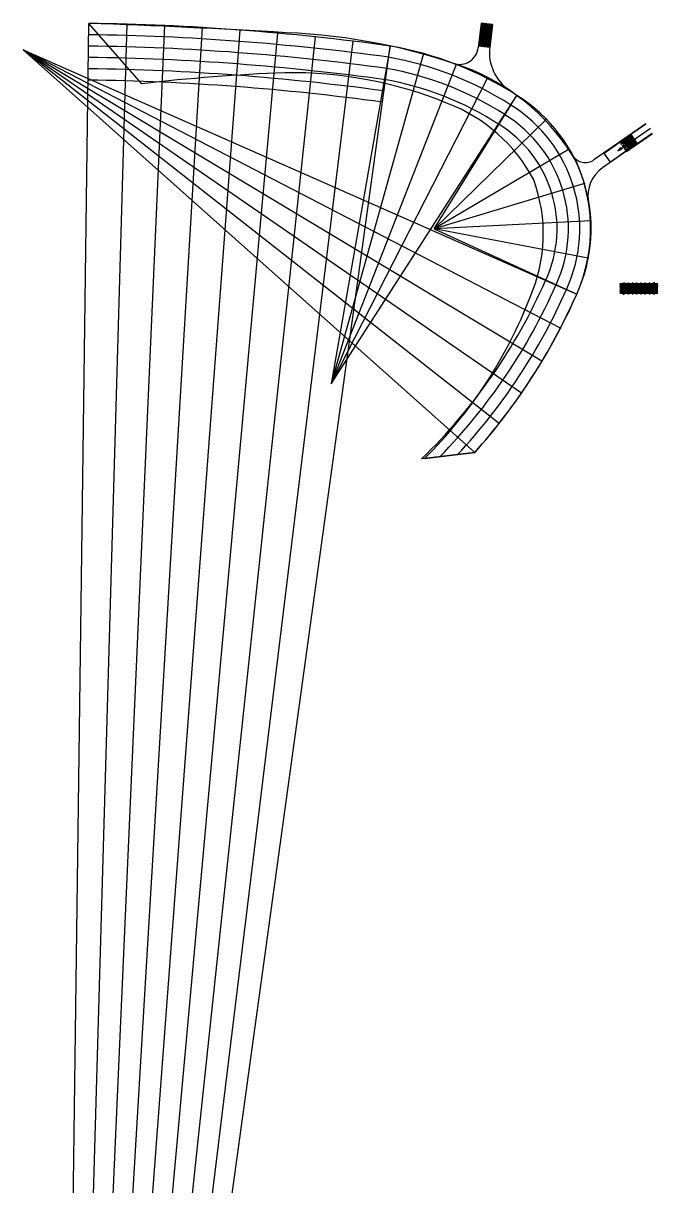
# Model space of a CAD drawing. Extents: x 10241 to 1500931, y -537358 to 142253.
# Drawn here: x 834729 to 1002575, y -197553 to 110064 of the extents above; entities that cross this region are included whole.
import ezdxf

# ---------------------------------------------------------------- set-up
doc = ezdxf.new("R2010")
doc.units = 0
doc.header["$LTSCALE"] = 1000
doc.header["$MEASUREMENT"] = 0
doc.linetypes.add('DASH', pattern=[0.35, 0.25, -0.1])
for name, color, linetype in [('A-G-PATTERN', 157, 'Continuous'), ('A-G-VISIBLE', 9, 'Continuous'), ('A-P-BELOW', 73, 'DASH'), ('A-P-STAIR', 4, 'Continuous'), ('PUB_DIM', 3, 'Continuous'), ('W-STEEL_FRAME钢架', 3, 'Continuous'), ('W-STEEL_KEEL钢龙骨', 5, 'Continuous'), ('标注', 3, 'Continuous')]:
    doc.layers.add(name, color=color, linetype=linetype)

# ---------------------------------------------------------------- blocks, each defined once
blk = doc.blocks.new('sdfgdfgdfg')
at = {"layer": 'A-G-PATTERN', "linetype": 'Continuous'}
h = blk.add_hatch(dxfattribs=at)
h.set_pattern_fill('ANSI31', color=256, scale=50, angle=308.09113)
h.set_pattern_definition([(353.091126, (-499234618.08, -3106399135.15), (19.096132141, 157.597272303), [])])
h.paths.add_polyline_path([(282765, 116252), (285743, 115891), (286465, 121847), (283486, 122208)])
at = {"layer": '标注', "linetype": 'Continuous'}
h = blk.add_hatch(color=256, dxfattribs=at)
h.dxf.hatch_style = 1
h.paths.add_polyline_path([(319650, 88449), (320673, 88846), (320349, 89300)])
at = {"layer": 'A-G-VISIBLE', "linetype": 'Continuous'}
for p, q in [((283486, 122208, 2850), (282699, 115713, 2850)), ((286465, 121847, 2850), (285741, 115877, 2850)), ((322324, 92337, 2850), (313309, 86054, 2850)), ((324040, 89876, 2850), (315555, 83962, 2850)), ((320115, 90798, 2850), (320172, 90716, 2850)), ((322569, 88851, 2850), (320911, 91230, 2850))]:
    blk.add_line(p, q, dxfattribs=at)
at = {"layer": 'A-G-VISIBLE', "linetype": 'Continuous', "elevation": 2850, "flags": 128}
blk.add_lwpolyline([(281795, 8634, 0.0755043), (307686, 48284, 0.2261689), (308743, 85356, 0.1660203), (280741, 109958, 0.0783155), (231870, 119715, 0.0061442), (179688, 122168)], format="xyb", dxfattribs=at)
at = {"layer": 'A-G-VISIBLE', "linetype": 'Continuous', "flags": 128}
for points, elevation in [([(193689, 106213), (179688, 122168)], 2850), ([(268465, 7001), (281795, 8634)], 3800)]:
    blk.add_lwpolyline(points, dxfattribs=dict(at, elevation=elevation))
at = {"layer": 'A-G-VISIBLE', "linetype": 'Continuous', "elevation": 2850, "flags": 128}
for points in [[(282765, 116252), (285743, 115891), (286465, 121847), (283486, 122208)], [(282820, 116295), (285699, 115947), (286409, 121804), (283530, 122153)], [(317647, 85420), (315931, 87881), (320854, 91312), (322569, 88851)], [(317659, 85490), (316001, 87869), (320841, 91243), (322499, 88864)]]:
    blk.add_lwpolyline(points, close=True, dxfattribs=at)
at = {"layer": 'A-G-VISIBLE', "linetype": 'Continuous', "elevation": 2850}
blk.add_lwpolyline([(268465, 7001, 0.10628), (296392, 49716, 0.1938436), (297367, 80751, 0.1831466), (274528, 101000, 0.1016936), (231523, 109109, 0.0185237), (193689, 106213)], format="xyb", dxfattribs=at)
at = {"layer": 'A-G-VISIBLE', "linetype": 'Continuous'}
for centre, radius, start, end in [((277736, 116314, 2850), 5000, 251.49583, 353.09112), ((297654, 114434, 2850), 12000, 173.09113, 236.02526), ((311022, 89335, 2850), 4000, 211.99979, 304.8773), ((320701, 76579, 2850), 9000, 124.8773, 189.55885)]:
    blk.add_arc(centre, radius, start, end, dxfattribs=at)
at = {"layer": 'A-P-BELOW', "linetype": 'DASH'}
for p, q in [((321831, 88337, 2850), (320172, 90716, 2850)), ((322077, 88508, 2850), (320419, 90887, 2850)), ((322323, 88680, 2850), (320665, 91059, 2850))]:
    blk.add_line(p, q, dxfattribs=at)
at = {"layer": 'A-P-STAIR', "linetype": 'Continuous'}
for p, q in [((327006, 95601, 2850), (320115, 90798, 2850)), ((327064, 95519, 2850), (320172, 90716, 2850)), ((321831, 88337, 2850), (328722, 93140, 2850)), ((321888, 88255, 2850), (328779, 93058, 2850)), ((324292, 90052, 2850), (322634, 92431, 2850)), ((324538, 90224, 2850), (322880, 92603, 2850)), ((324784, 90395, 2850), (323126, 92774, 2850)), ((322815, 89023, 2850), (321157, 91402, 2850)), ((323061, 89194, 2850), (321403, 91573, 2850)), ((323307, 89366, 2850), (321649, 91745, 2850)), ((323554, 89537, 2850), (321895, 91917, 2850)), ((323800, 89709, 2850), (322141, 92088, 2850)), ((324046, 89881, 2850), (322387, 92260, 2850))]:
    blk.add_line(p, q, dxfattribs=at)
at = {"layer": '标注', "linetype": 'Continuous'}
blk.add_line((320511, 89073, 2850), (328274, 94484, 2850), dxfattribs=at)
at = {"layer": '标注', "linetype": 'Continuous', "elevation": 2850, "flags": 128}
blk.add_lwpolyline([(319650, 88449), (320673, 88846), (320349, 89300)], close=True, dxfattribs=at)
blk = doc.blocks.new('*U49')
at = {"layer": 'W-STEEL_KEEL钢龙骨'}
blk.add_lwpolyline([(-5000, -20), (5000, -20), (5000, 20), (-5000, 20)], close=True, dxfattribs=at)
blk = doc.blocks.new('*U50')
at = {"layer": 'W-STEEL_KEEL钢龙骨', "color": 0, "linetype": 'ByBlock', "lineweight": -2, "transparency": 16777216}
for p in [(0, 2400), (0, 2000), (0, 1600), (0, 1200), (0, 800), (0, 400), (0, 0)]:
    blk.add_blockref('*U49', p, dxfattribs=at)

msp = doc.modelspace()

# ---------------------------------------------------------------- linework, layer by layer
at = {"layer": 'A-P-STAIR'}
for points in [[(872079.4, 109451.3), (843560.8, -537358.2)], [(882066.2, 108933.7), (843560.8, -537358.2)], [(843561, -537356.3), (852087.8, 110023.6)], [(862085.8, 109814.7), (843561, -537356.3)], [(892043.8, 108261.9), (843561.2, -537348.8)], [(911961.9, 106456.4), (843560.8, -537358.2)], [(921897.7, 105323.1), (843560.8, -537358.2)], [(902009.8, 107436), (843561, -537356.3)], [(834729.3, 102992.9), (981146.5, 38362.8)], [(834729.3, 102992.9), (954194.9, -3510.7)], [(976825.2, 29346.4), (834729.3, 102992.9)], [(971949.4, 20617.5), (834729.3, 102992.9)], [(966538, 12210.1), (834729.3, 102992.9)], [(960612.2, 4157), (834729.3, 102992.9)], [(843561, -537356.3), (931814.8, 104036.5)], [(931814.8, 104036.5), (916196.3, 14629.5)], [(940642.9, 102036.1), (916196.3, 14629.5)], [(949227.9, 99166.2), (916196.3, 14629.5)], [(957484.3, 95455.5), (916196.3, 14629.5)], [(916196.3, 14629.5), (965330.1, 90940.8)], [(943454.3, 55692.2), (965330.1, 90940.8)], [(973112.1, 84699.5), (943454.4, 55692.3)], [(979179.3, 76780.9), (943454.4, 55692.3)], [(983180.8, 67642.7), (943454.3, 55692.2)], [(943454.4, 55692.3), (981146.5, 38362.8)], [(984885.1, 57813.6), (943454.5, 55692.3)], [(984193.6, 47861.8), (943454.5, 55692.3)], [(954195.2, -3510.4), (940091.1, -5238.7)]]:
    msp.add_lwpolyline(points, dxfattribs=at)
for points in [[(931814.8, 104036.5, 0.03090172), (852087.8, 110023.6, 0.25893786)], [(931405.8, 101064.5, 0.03090172), (852048.3, 107023.9, 0.03090172)], [(930996.9, 98092.5, 0.03090172), (852008.8, 104024.1, 0.03090172)], [(930588, 95120.5, 0.03090172), (851969.3, 101024.4, 0.03090172)], [(963706, 88418.4, 0.10010789), (931298.5, 101081.2, 0.10010789)], [(930179, 92148.5, 0.03090172), (851929.8, 98024.6, 0.03090172)], [(962081.9, 85896, 0.10010789), (930782.3, 98126, 0.10010789)], [(929770.1, 89176.5, 0.03090172), (851890.3, 95024.9, 0.03090172)], [(960457.9, 83373.7, 0.10010789), (930266, 95170.7, 0.10010789)], [(978420.8, 39615.9, 0.37820079), (963748.1, 88391.8, 0.37820079)], [(972969.3, 42122.3, 0.37820079), (960584.2, 83293.8, 0.37820079)], [(975695, 40869.1, 0.37820079), (962166.2, 85842.8, 0.37820079)], [(940091.1, -5238.7, 0.09608053), (972912.9, 41997.1, 0.07826204)], [(944930.9, -4645.7, 0.08972604), (975657.4, 40785.7, 0.07826204)], [(949625.7, -4070.5, 0.08380412), (978402, 39574.2, 0.07826204)]]:
    msp.add_lwpolyline(points, format="xyb", dxfattribs=at)
at = {"layer": 'A-P-STAIR', "color": 240, "true_color": 0xed1f24}
msp.add_lwpolyline([(965330.1, 90940.8, 0.10010789), (931814.8, 104036.5, 0.30224667)], format="xyb", dxfattribs=at)
at = {"layer": 'A-P-STAIR', "color": 2}
msp.add_lwpolyline([(981146.5, 38362.8, 0.37820079), (965330.1, 90940.8, 1.23013231)], format="xyb", dxfattribs=at)
at = {"layer": 'A-P-STAIR', "color": 6}
msp.add_lwpolyline([(954194.9, -3510.7, 0.07826204), (981146.5, 38362.8, -1.04855407)], format="xyb", dxfattribs=at)
at = {"layer": 'A-P-STAIR'}
for p in [(862085.8, 109814.7), (872079.4, 109451.3), (882066.2, 108933.7), (892043.8, 108261.9), (902009.8, 107436), (911961.9, 106456.4), (921897.7, 105323.1), (940642.9, 102036.1), (949227.9, 99166.2), (957484.3, 95455.5), (973112.1, 84699.5), (973112.1, 84699.5), (973112.2, 84699.4), (979179.3, 76780.9), (979179.3, 76780.9), (979179.4, 76780.8), (983180.8, 67642.8), (983180.8, 67642.8), (983180.8, 67642.7), (984885.1, 57813.6), (984885.1, 57813.6), (984885.1, 57813.6), (984193.6, 47861.8), (984193.6, 47861.8), (984193.6, 47861.8), (979056.3, 33820.8), (976825.2, 29346.4), (976825.2, 29346.4), (974455.5, 24943.9), (971949.3, 20617.4), (971949.4, 20617.5), (969309.3, 16371.6), (966537.9, 12209.9), (966538, 12210.1), (963638, 8137.3), (960612, 4156.8), (960612.2, 4157), (957463.6, 273.2), (954195.2, -3510.4)]:
    msp.add_point(p, dxfattribs=at)
at = {"layer": 'PUB_DIM'}
for p, q in [((993738.3, 40052.4), (993752.3, 40052.4)), ((993745.3, 40059.4), (993745.3, 40045.4)), ((993738.3, 39652.4), (993752.3, 39652.4)), ((993745.3, 39659.4), (993745.3, 39645.4))]:
    msp.add_line(p, q, dxfattribs=at)
at = {"layer": 'W-STEEL_FRAME钢架'}
for p, q in [((992575.3, 40502.4), (993625.3, 41352.4)), ((992575.3, 40557.7), (993557, 41352.4)), ((993845.1, 41352.4), (994659.1, 38352.4)), ((993891.6, 41352.4), (994705.6, 38352.4)), ((996859.1, 41352.4), (996045.1, 38352.4)), ((996905.6, 41352.4), (996091.6, 38352.4)), ((998245.1, 41352.4), (999059.1, 38352.4)), ((998291.6, 41352.4), (999105.6, 38352.4)), ((1001259.1, 41352.4), (1000445.1, 38352.4)), ((1001305.6, 41352.4), (1000491.6, 38352.4)), ((1002575.3, 40502.4), (1001525.3, 41352.4)), ((1002575.3, 40557.7), (1001593.7, 41352.4)), ((992575.3, 39202.4), (993625.3, 38352.4)), ((992575.3, 39147.1), (993557, 38352.4)), ((1002575.3, 39202.4), (1001525.3, 38352.4)), ((1002575.3, 39147.1), (1001593.7, 38352.4))]:
    msp.add_line(p, q, dxfattribs=at)
for points in [[(993725.3, 41352.4), (993768.3, 41352.4), (993768.3, 38352.4), (993725.3, 38352.4)], [(994782.3, 41352.4), (994825.3, 41352.4), (994825.3, 38352.4), (994782.3, 38352.4)], [(995968.3, 41352.4), (995925.3, 41352.4), (995925.3, 38352.4), (995968.3, 38352.4)], [(996982.3, 41352.4), (997025.3, 41352.4), (997025.3, 38352.4), (996982.3, 38352.4)], [(998168.3, 41352.4), (998125.3, 41352.4), (998125.3, 38352.4), (998168.3, 38352.4)], [(999182.3, 41352.4), (999225.3, 41352.4), (999225.3, 38352.4), (999182.3, 38352.4)], [(1000368.3, 41352.4), (1000325.3, 41352.4), (1000325.3, 38352.4), (1000368.3, 38352.4)], [(1001382.3, 41352.4), (1001425.3, 41352.4), (1001425.3, 38352.4), (1001382.3, 38352.4)]]:
    msp.add_lwpolyline(points, close=True, dxfattribs=at)

# ---------------------------------------------------------------- block references
at = {"layer": 'A-P-STAIR'}
msp.add_blockref('sdfgdfgdfg', (672400.3, -12144.4, -2850.2), dxfattribs=at)
at = {"layer": 'W-STEEL_KEEL钢龙骨'}
msp.add_blockref('*U50', (997575.3, 38652.4), dxfattribs=at)

doc.saveas('drawing.dxf')
